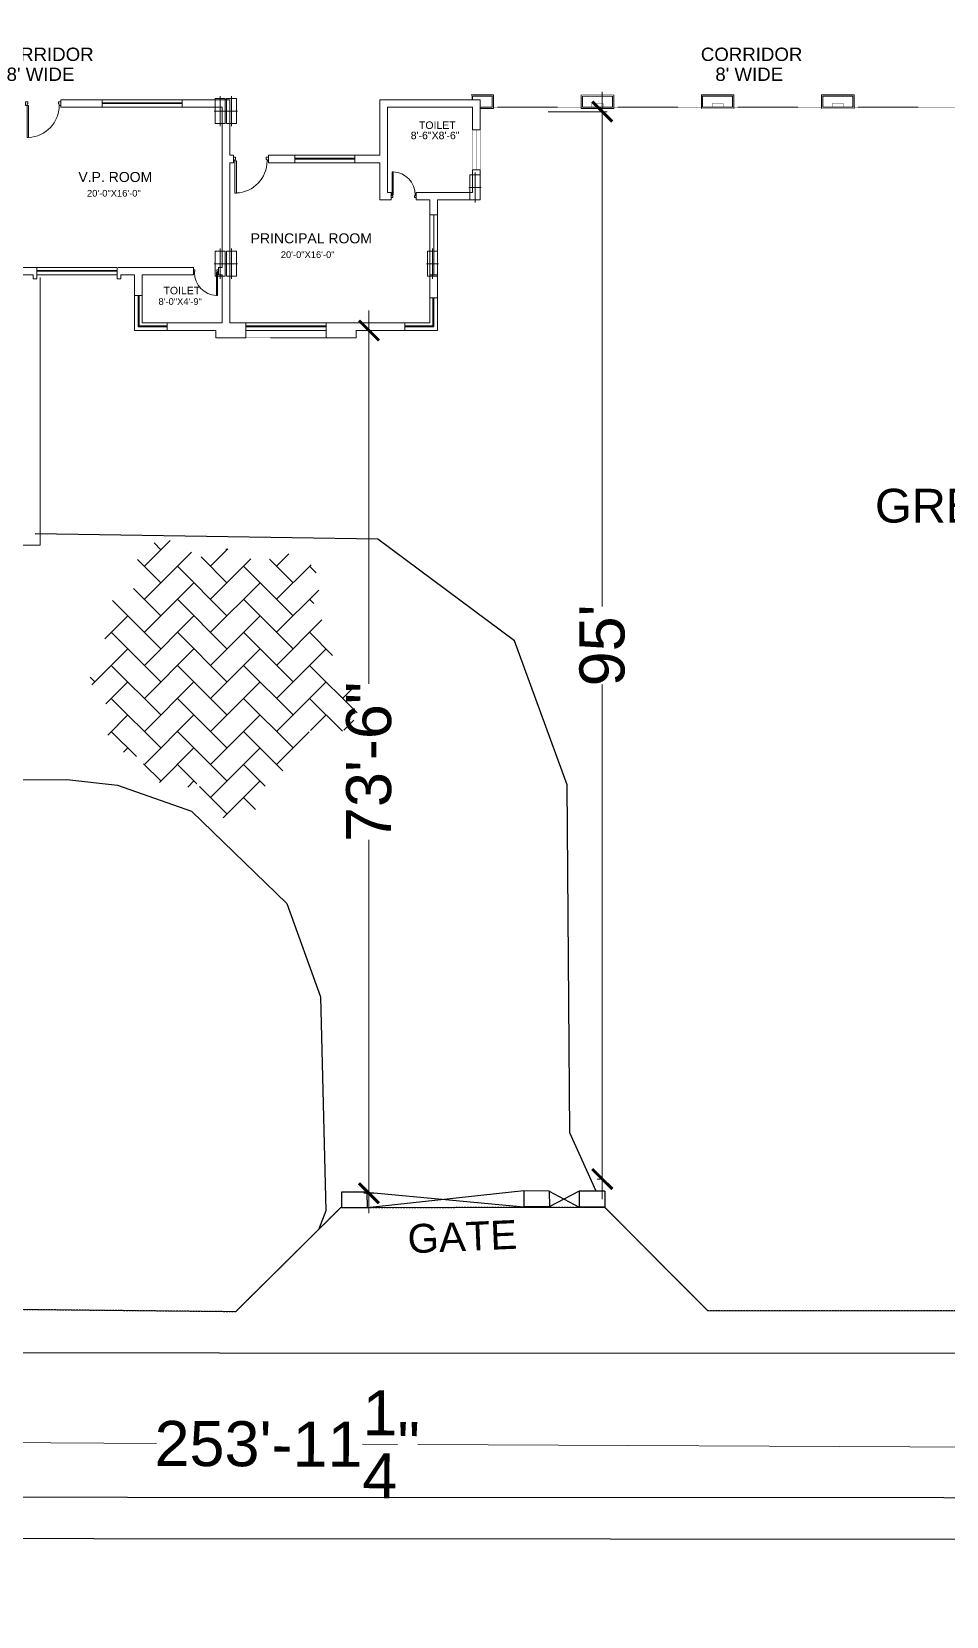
# Model space of a CAD drawing. Header units: inches. Extents: x -110725 to 51121, y 8404 to 44825.
# Drawn here: x -37152 to -36056, y 19919 to 21819 of the extents above; entities that cross this region are included whole.
import ezdxf

# ---------------------------------------------------------------- set-up
doc = ezdxf.new("R2010")
doc.units = ezdxf.units.IN
doc.header["$LTSCALE"] = 0.1
doc.header["$MEASUREMENT"] = 0
doc.linetypes.add('CENTER', pattern=[2, 1.25, -0.25, 0.25, -0.25])
doc.linetypes.add('DASHED2', pattern=[0.375, 0.25, -0.125])
doc.layers.get('0').update_dxf_attribs({"color": 1, "lineweight": 0})
doc.layers.get('Defpoints').update_dxf_attribs({"lineweight": 0})
for name, color, linetype in [('boundary', 6, 'Continuous'), ('building', 6, 'Continuous'), ('GREEN BELT', 80, 'Continuous'), ('road', 8, 'Continuous')]:
    doc.layers.add(name, color=color, linetype=linetype)
for name, color, linetype, lineweight in [('CAR', 4, 'Continuous', 0), ('Col.', 4, 'Continuous', 0), ('dim', 252, 'Continuous', 0), ('DOOR', 32, 'Continuous', 0), ('HATCH', 5, 'Continuous', 5), ('stair', 5, 'Continuous', 0), ('TEXT', 3, 'Continuous', 0), ('WALL', 7, 'Continuous', 0), ('WIN', 160, 'Continuous', 0), ('wood pergola', 22, 'DASHED2', 0)]:
    doc.layers.add(name, color=color, linetype=linetype, lineweight=lineweight)
doc.styles.add('as', font='arial.ttf')
doc.styles.add('EHSAN', font='arial.ttf', dxfattribs={"height": 54})
doc.styles.get("Standard").update_dxf_attribs({"font": 'arial.ttf'})
doc.dimstyles.new('DIM1', dxfattribs={"dimtxt": 54, "dimasz": 6, "dimexe": 6, "dimexo": 3, "dimgap": 1, "dimtad": 0, "dimzin": 0, "dimdsep": 46, "dimlunit": 4, "dimtxsty": 'EHSAN', "dimblk": 'ARCHTICK', "dimcen": 3, "dimdle": 6, "dimclrd": 4, "dimclre": 4, "dimclrt": 6, "dimadec": 0, "dimazin": 0, "dimtfac": 1, "dimtofl": 0, "dimtmove": 1, "dimatfit": 3, "dimldrblk": 'ARCHTICK', "dimfxl": 4, "dimtolj": 1, "dimtzin": 3, "dimlwd": -1, "dimlwe": -1, "dimarcsym": 0})

# ---------------------------------------------------------------- blocks, each defined once
blk = doc.blocks.new('_ArchTick')
at = {"color": 0, "linetype": 'ByBlock', "const_width": 0.15}
blk.add_lwpolyline([(-0.5, -0.5), (0.5, 0.5)], dxfattribs=at)
blk = doc.blocks.new('*D44')
at = {"layer": 'Defpoints', "color": 0, "transparency": 16777216}
for p in [(-38369.1, 20298.9, 1175.7), (-35321.8, 20285.2, 1175.7), (-38369.9, 20132.7)]:
    blk.add_point(p, dxfattribs=at)
at = {"layer": 'dim', "color": 4, "transparency": 16777216}
for p, q in [((-38369.1, 20295.9), (-38369.9, 20126.7)), ((-35321.9, 20282.2), (-35322.6, 20113)), ((-38393.9, 20132.8), (-37002.9, 20126.5)), ((-35298.6, 20118.9), (-36689.6, 20125.1))]:
    blk.add_line(p, q, dxfattribs=at)
at = {"layer": 'dim', "color": 4, "transparency": 16777216, "xscale": 24, "yscale": 24, "zscale": 24}
for p, rotation in [((-38369.9, 20132.7), 179.7429216101948), ((-35322.6, 20119), 359.7429216101948)]:
    blk.add_blockref('_ArchTick', p, dxfattribs=dict(at, rotation=rotation))
at = {"layer": 'dim', "color": 6, "transparency": 16777216, "insert": (-36846.2, 20125.8), "char_height": 54, "attachment_point": 5, "rotation": 359.7429, "style": 'EHSAN'}
blk.add_mtext('\\A1;253\'-11{\\H1.000000x;\\S1/4;}"', dxfattribs=at)
blk = doc.blocks.new('D-1')
for points in [[(1.5, 34.9), (1.5, 1.9), (3, 1.9), (3, 34.9)], [(2.2, 0.4), (2.2, -1.9), (0, -1.9), (0, 1.9), (1.5, 1.9), (1.5, 0.4)], [(33.7, 0.4), (34.5, 0.4), (34.5, 1.9), (36, 1.9), (36, -1.9), (33.7, -1.9)]]:
    blk.add_lwpolyline(points, close=True)
blk.add_arc((1.5, 1.9), 33, 0, 87.3947)
blk = doc.blocks.new('*D50')
at = {"layer": 'Defpoints', "color": 0, "transparency": 16777216}
for p in [(-36666.1, 21460.9), (-36748.2, 20426.4), (-36736.6, 20426.4, -19.4)]:
    blk.add_point(p, dxfattribs=at)
at = {"layer": 'dim', "color": 4, "transparency": 16777216}
for p, q in [((-36748.2, 21484.9), (-36748.2, 21037.2)), ((-36669.1, 21460.9), (-36754.2, 21460.9)), ((-36748.2, 20402.4), (-36748.2, 20850.1)), ((-36739.6, 20426.4), (-36754.2, 20426.4))]:
    blk.add_line(p, q, dxfattribs=at)
at = {"layer": 'dim', "color": 4, "transparency": 16777216, "xscale": 24, "yscale": 24, "zscale": 24}
for p, rotation in [((-36748.2, 21460.9), 90), ((-36748.2, 20426.4), 270)]:
    blk.add_blockref('_ArchTick', p, dxfattribs=dict(at, rotation=rotation))
at = {"layer": 'dim', "color": 6, "transparency": 16777216, "insert": (-36748.2, 20943.6), "char_height": 54, "attachment_point": 5, "rotation": 90, "style": 'EHSAN'}
blk.add_mtext('\\A1;73\'-6"', dxfattribs=at)
blk = doc.blocks.new('*D51')
at = {"layer": 'Defpoints', "color": 0, "transparency": 16777216}
for p in [(-36536.5, 21723.2), (-36468.6, 20443.4), (-36468, 20443.4, -20.6)]:
    blk.add_point(p, dxfattribs=at)
at = {"layer": 'dim', "color": 4, "transparency": 16777216}
for p, q in [((-36468.6, 21747.2), (-36468.6, 21130.1)), ((-36533.5, 21723.2), (-36462.6, 21723.2)), ((-36468.6, 20419.4), (-36468.6, 21036.5)), ((-36471, 20443.4), (-36474.6, 20443.4))]:
    blk.add_line(p, q, dxfattribs=at)
at = {"layer": 'dim', "color": 4, "transparency": 16777216, "xscale": 24, "yscale": 24, "zscale": 24}
for p, rotation in [((-36468.6, 21723.2), 90), ((-36468.6, 20443.4), 270)]:
    blk.add_blockref('_ArchTick', p, dxfattribs=dict(at, rotation=rotation))
at = {"layer": 'dim', "color": 6, "transparency": 16777216, "insert": (-36468.6, 21083.3), "char_height": 54, "attachment_point": 5, "rotation": 90, "style": 'EHSAN'}
blk.add_mtext("\\A1;95'", dxfattribs=at)
blk = doc.blocks.new('44')
at = {"layer": 'Col.', "linetype": 'Continuous'}
blk.add_lwpolyline([(-24729.4, 37327.3), (-24729.4, 37339.3), (-24759.4, 37339.3), (-24759.4, 37327.3)], close=True, dxfattribs=at)
at = {"layer": 'dim', "linetype": 'Continuous'}
for p, q in [((-24744.4, 37340.5), (-24744.4, 37326.1)), ((-24762.4, 37333.3), (-24726.4, 37333.3))]:
    blk.add_line(p, q, dxfattribs=at)

msp = doc.modelspace()

# ---------------------------------------------------------------- hatches: boundary and pattern name
at = {"layer": 'HATCH'}
h = msp.add_hatch(dxfattribs=at)
h.set_pattern_fill('AR-HBONE', color=251, scale=7)
h.set_pattern_definition([(45, (-32.85, 32.81), (3e-15, 39.59798), [84, -28]), (135, (-13.05, 52.61), (3e-15, 39.59798), [84, -28])])
edge = h.paths.add_edge_path()
edge.add_arc((-36836.93873, 21080.85288), 46.23757, 321.43452144, 431.43452134)
edge.add_arc((-36846.5196, 21154.51345), 38.47577, 309.17031682, 509.43681154)
edge.add_arc((-36920.78444, 21152.9625), 46.23757, 27.17260702, 137.17260692)
edge.add_arc((-36990.40902, 21171.35578), 38.01942, 20.0565317, 210.02676781)
edge.add_arc((-37020.97801, 21106.15277), 46.23757, 92.91069259, 202.91069249)
edge.add_arc((-37036.53427, 21050.64149), 46.23757, 125.77973538, 235.77973528)
edge.add_arc((-37019.47305, 20995.57413), 46.23757, 158.64877817, 268.64877807)
edge.add_arc((-36975.25692, 20958.5818), 46.23757, 191.51782095, 301.51782086)
edge.add_arc((-36911.90401, 20914.37486), 39.47334, 173.02945644, 385.74427095)
edge.add_arc((-36866.14887, 20976.61882), 46.23757, 257.25590653, 367.25590643)
edge.add_arc((-36798.6094, 21013.90172), 38.18832, 235.42339105, 453.26703682)

# ---------------------------------------------------------------- linework, layer by layer
at = {"layer": 'boundary', "linetype": 'CENTER', "elevation": -26.09038}
msp.add_lwpolyline([(-34038.56774, 20478.20914), (-35327.5649, 20479.40266), (-35321.84784, 20285.19908), (-36342.0591, 20285.46756), (-36465.5925, 20409.49329), (-36782.43128, 20408.8178), (-36782.43128, 20408.8178), (-36908.03453, 20284.255), (-38369.10536, 20298.8718), (-38398.9743, 20406.68863), (-38714.92351, 20404.02947), (-38714.92351, 20404.02947), (-38841.29334, 20283.33), (-41648.30157, 20306.54046), (-41706.50867, 20691.55207), (-41710.86638, 20787.09078), (-39546.06335, 24214.83069)], dxfattribs=at)
at = {"layer": 'building', "linetype": 'Continuous'}
for points, elevation in [([(-34691.76671, 20478.81395), (-35327.5649, 20479.40266), (-35321.84784, 20285.19908), (-36342.0591, 20285.46756), (-36465.5925, 20409.49329), (-36782.43128, 20408.8178), (-36782.43128, 20408.8178), (-36908.03453, 20284.255), (-38369.10536, 20298.8718), (-38398.9743, 20406.68863), (-38714.92351, 20404.02947), (-38714.92351, 20404.02947), (-38841.29334, 20283.33), (-41648.30157, 20306.54046)], 1.07221), ([(-36750.54294, 20427.64708), (-36781.23162, 20427.72961)], 7.74372), ([(-36781.23162, 20427.72961), (-36781.23162, 20427.72961), (-36781.1913, 20408.82044)], 7.74372), ([(-36750.54294, 20427.64708), (-36750.50294, 20408.88587)], 7.74372), ([(-36750.54294, 20427.64708), (-36562.69414, 20410.1919)], 7.74372), ([(-36562.73446, 20429.10107), (-36750.50294, 20408.88587)], 6.90978), ([(-36532.04578, 20429.01854), (-36562.73446, 20429.10107)], 6.90978), ([(-36562.73446, 20429.10107), (-36562.73446, 20429.10107), (-36562.69414, 20410.1919)], 6.90978), ([(-36496.26973, 20428.79191), (-36532.0964, 20410.19541)], 6.55238), ([(-36532.04578, 20429.01854), (-36532.00578, 20410.25733)], 6.90978), ([(-36532.04578, 20429.01854), (-36496.22942, 20409.88274)], 6.90978), ([(-36465.58105, 20428.70938), (-36496.26973, 20428.79191)], 6.55238), ([(-36496.26973, 20428.79191), (-36496.26973, 20428.79191), (-36496.22942, 20409.88274)], 6.55238), ([(-36465.58105, 20428.70938), (-36465.54106, 20409.94816)], 6.55238), ([(-36750.59356, 20408.82395), (-36781.28224, 20408.90648)], 7.74372), ([(-36532.0964, 20410.19541), (-36562.78508, 20410.27794)], 6.90978), ([(-36465.63168, 20409.88624), (-36496.32035, 20409.96878)], 6.55238)]:
    msp.add_lwpolyline(points, dxfattribs=dict(at, elevation=elevation))
at = {"layer": 'CAR', "linetype": 'Continuous'}
msp.add_circle((-33960.35096, 21924.4645, 27.16259), 11425.94255, dxfattribs=at)
at = {"layer": 'GREEN BELT', "linetype": 'Continuous'}
for points, elevation in [([(-36475.76513, 20428.73676), (-36507.32702, 20498.68089), (-36510.79742, 20915.90191), (-36573.80037, 21088.55853), (-36737.67794, 21210.50475), (-37148.16511, 21217.05164), (-37148.16511, 21217.05164)], 8.10112), ([(-38095.74242, 20920.08666), (-37110.12247, 20922.57232), (-37049.64883, 20915.51964), (-36960.81262, 20884.374), (-36846.50804, 20773.93953), (-36806.30418, 20661.93534), (-36799.98909, 20405.32287), (-36808.80477, 20382.66278)], 5.2419)]:
    msp.add_lwpolyline(points, dxfattribs=dict(at, elevation=elevation))
at = {"layer": 'road', "linetype": 'Continuous'}
for points, elevation in [([(-41911.18679, 20237.24667), (-27957.06204, 20231.50136), (-27969.98026, 20463.11896)], -5.95671), ([(-43883.48877, 20064.86769), (-27257.44979, 20058.02228), (-26966.64816, 20058.33929)], -8.69679), ([(-26874.03088, 20005.33655), (-27176.46129, 20005.60601), (-43885.30359, 20016.35916)], 4.05056)]:
    msp.add_lwpolyline(points, dxfattribs=dict(at, elevation=elevation))
at = {"layer": 'stair'}
for p, q in [((-37142.07807, 21524.45053), (-37142.07807, 21203.45053)), ((-37142.07807, 21524.45053), (-37142.07807, 21203.45053)), ((-37142.07807, 21203.45053), (-37882.57807, 21203.45053))]:
    msp.add_line(p, q, dxfattribs=at)
at = {"layer": 'WALL'}
for p, q in [((-37117.57807, 21728.45053), (-37117.57807, 21737.45053)), ((-37117.57807, 21737.45053), (-37068.07807, 21737.45053)), ((-37068.07807, 21737.45053), (-37068.07807, 21728.45053)), ((-36972.07807, 21737.45053), (-36972.07807, 21728.45053)), ((-36972.07807, 21737.45053), (-36915.07807, 21737.45053)), ((-36915.07807, 21670.89746), (-36915.07807, 21737.45053)), ((-36735.07807, 21737.45053), (-36615.07807, 21737.45053)), ((-36735.07807, 21670.89746), (-36735.07807, 21737.45053)), ((-36615.07807, 21701.45053), (-36615.07807, 21737.45053)), ((-37117.57807, 21728.45053), (-37068.07807, 21728.45053)), ((-36972.07807, 21728.45053), (-36924.07807, 21728.45053)), ((-36924.07807, 21536.45053), (-36924.07807, 21728.45053)), ((-36726.07807, 21728.45053), (-36624.07807, 21728.45053)), ((-36726.07807, 21626.45053), (-36726.07807, 21728.45053)), ((-36624.07807, 21701.45053), (-36624.07807, 21728.45053)), ((-36624.07807, 21701.45053), (-36615.07807, 21701.45053)), ((-36915.07807, 21670.89746), (-36910.57807, 21670.89746)), ((-36915.07807, 21469.89746), (-36915.07807, 21661.89746)), ((-36915.07807, 21642.95053), (-36915.07807, 21661.89746)), ((-36915.07807, 21661.89746), (-36910.57807, 21661.89746)), ((-36910.57807, 21661.89746), (-36910.57807, 21670.89746)), ((-36868.57807, 21661.89746), (-36868.57807, 21670.89746)), ((-36868.57807, 21670.89746), (-36837.07807, 21670.89746)), ((-36868.57807, 21661.89746), (-36837.07807, 21661.89746)), ((-36837.07807, 21670.89746), (-36837.07807, 21661.89746)), ((-36765.07807, 21670.89746), (-36765.07807, 21661.89746)), ((-36765.07807, 21670.89746), (-36735.07807, 21670.89746)), ((-36765.07807, 21661.89746), (-36735.07807, 21661.89746)), ((-36735.07807, 21617.45053), (-36735.07807, 21661.89746)), ((-36624.07807, 21626.45053), (-36624.07807, 21653.45053)), ((-36624.07807, 21653.45053), (-36615.07807, 21653.45053)), ((-36615.07807, 21617.45053), (-36615.07807, 21653.45053)), ((-36726.07807, 21626.45053), (-36721.57807, 21626.45053)), ((-36721.57807, 21617.45053), (-36721.57807, 21626.45053)), ((-36691.57807, 21617.45053), (-36691.57807, 21626.45053)), ((-36691.57807, 21626.45053), (-36624.07807, 21626.45053)), ((-36735.07807, 21617.45053), (-36721.57807, 21617.45053)), ((-36691.57807, 21617.45053), (-36675.07807, 21617.45053)), ((-36675.07807, 21599.56227), (-36675.07807, 21617.45053)), ((-36666.07807, 21617.45053), (-36615.07807, 21617.45053)), ((-36666.07807, 21599.56227), (-36666.07807, 21617.45053)), ((-36675.07807, 21599.56227), (-36666.07807, 21599.56227)), ((-37206.07807, 21527.45053), (-37150.57807, 21527.45053)), ((-37164.07807, 21536.45053), (-37144.57807, 21536.45053)), ((-37150.57807, 21527.45053), (-37150.57807, 21522.95053)), ((-37146.07807, 21536.45053), (-37146.07807, 21522.95053)), ((-37050.07807, 21536.45053), (-37050.07807, 21522.95053)), ((-37048.57807, 21536.45053), (-36958.57807, 21536.45053)), ((-37045.57807, 21527.45053), (-37029.07807, 21527.45053)), ((-37045.57807, 21527.45053), (-37045.57807, 21522.95053)), ((-37029.07807, 21502.89746), (-37029.07807, 21527.45053)), ((-37020.07807, 21527.45053), (-36958.57807, 21527.45053)), ((-37020.07807, 21502.89746), (-37020.07807, 21527.45053)), ((-36958.57807, 21527.45053), (-36958.57807, 21536.45053)), ((-36928.57807, 21527.45053), (-36928.57807, 21536.45053)), ((-36928.57807, 21536.45053), (-36924.07807, 21536.45053)), ((-36928.57807, 21527.45053), (-36924.07807, 21527.45053)), ((-36924.07807, 21469.89746), (-36924.07807, 21527.45053)), ((-36675.07807, 21499.89746), (-36675.07807, 21527.56227)), ((-36675.07807, 21527.56227), (-36666.07807, 21527.56227)), ((-36666.07807, 21499.89746), (-36666.07807, 21527.56227)), ((-37150.57807, 21522.95053), (-37146.07807, 21522.95053)), ((-37050.07807, 21522.95053), (-37045.57807, 21522.95053)), ((-37020.07807, 21502.89746), (-37029.07807, 21502.89746)), ((-36675.07807, 21499.89746), (-36666.07807, 21499.89746)), ((-36990.07807, 21469.89746), (-36924.07807, 21469.89746)), ((-36990.07807, 21460.89746), (-36990.07807, 21469.89746)), ((-36915.07807, 21469.89746), (-36895.57807, 21469.89746)), ((-36915.07807, 21469.89746), (-36895.57807, 21469.89746)), ((-36895.57807, 21469.89746), (-36895.57807, 21451.89746)), ((-36799.57807, 21469.89746), (-36705.07807, 21469.89746)), ((-36799.57807, 21469.89746), (-36799.57807, 21451.89746)), ((-36705.07807, 21460.89746), (-36705.07807, 21469.89746)), ((-36990.07807, 21460.89746), (-36931.57807, 21460.89746)), ((-36931.57807, 21460.89746), (-36931.57807, 21451.89746)), ((-36931.57807, 21451.89746), (-36895.57807, 21451.89746)), ((-36799.57807, 21451.89746), (-36763.57807, 21451.89746)), ((-36763.57807, 21460.89746), (-36705.07807, 21460.89746)), ((-36763.57807, 21460.89746), (-36763.57807, 21451.89746))]:
    msp.add_line(p, q, dxfattribs=at)
at = {"layer": 'WALL', "elevation": 27.16259}
msp.add_lwpolyline([(-36624.07807, 21737.45053), (-36624.07807, 21741.95053), (-36600.35573, 21741.95053), (-36600.35573, 21728.45053), (-36615.07807, 21728.45053)], dxfattribs=at)
for points in [[(-36492.35573, 21728.45053), (-36492.35573, 21741.95053), (-36456.35573, 21741.95053), (-36456.35573, 21728.45053)], [(-36312.35573, 21728.45053), (-36312.35573, 21741.95053), (-36348.35573, 21741.95053), (-36348.35573, 21728.45053)], [(-36168.35573, 21728.45053), (-36168.35573, 21741.95053), (-36204.35573, 21741.95053), (-36204.35573, 21728.45053)]]:
    msp.add_lwpolyline(points, close=True, dxfattribs=at)
at = {"layer": 'WIN'}
for p, q in [((-36972.07807, 21737.45053), (-37068.07807, 21737.45053)), ((-36972.07807, 21733.95053), (-37068.07807, 21733.95053)), ((-36972.07807, 21732.95053), (-37068.07807, 21732.95053)), ((-36972.07807, 21728.45053), (-37068.07807, 21728.45053)), ((-36765.07807, 21670.89746), (-36837.07807, 21670.89746)), ((-36765.07807, 21667.39746), (-36837.07807, 21667.39746)), ((-36765.07807, 21666.39746), (-36837.07807, 21666.39746)), ((-36765.07807, 21661.89746), (-36837.07807, 21661.89746)), ((-36675.07807, 21599.56227), (-36675.07807, 21527.56227)), ((-36670.57807, 21599.56227), (-36670.57807, 21527.56227)), ((-36666.07807, 21599.56227), (-36666.07807, 21527.56227)), ((-37146.07807, 21536.45053), (-37050.07807, 21536.45053)), ((-37146.07807, 21532.95053), (-37050.07807, 21532.95053)), ((-37146.07807, 21531.95053), (-37050.07807, 21531.95053)), ((-37146.07807, 21527.45053), (-37050.07807, 21527.45053)), ((-37029.07807, 21502.89746), (-37029.07807, 21460.89746)), ((-37024.57807, 21502.89746), (-37024.57807, 21465.39746)), ((-37023.57807, 21502.89746), (-37023.57807, 21466.39746)), ((-37020.07807, 21502.89746), (-37020.07807, 21469.89746)), ((-36675.07807, 21499.89746), (-36675.07807, 21469.89746)), ((-36671.57807, 21499.89746), (-36671.57807, 21466.39746)), ((-36670.57807, 21499.89746), (-36670.57807, 21465.39746)), ((-36666.07807, 21499.89746), (-36666.07807, 21460.89746)), ((-37020.07807, 21469.89746), (-36990.07807, 21469.89746)), ((-36799.57807, 21469.89746), (-36895.57807, 21469.89746)), ((-36675.07807, 21469.89746), (-36705.07807, 21469.89746)), ((-37029.07807, 21460.89746), (-36990.07807, 21460.89746)), ((-37024.57807, 21465.39746), (-36990.07807, 21465.39746)), ((-37023.57807, 21466.39746), (-36990.07807, 21466.39746)), ((-36799.57807, 21466.39746), (-36895.57807, 21466.39746)), ((-36799.57807, 21465.39746), (-36895.57807, 21465.39746)), ((-36799.57807, 21460.89746), (-36895.57807, 21460.89746)), ((-36671.57807, 21466.39746), (-36705.07807, 21466.39746)), ((-36670.57807, 21465.39746), (-36705.07807, 21465.39746)), ((-36666.07807, 21460.89746), (-36705.07807, 21460.89746))]:
    msp.add_line(p, q, dxfattribs=at)
at = {"layer": 'WIN', "linetype": 'DASHED2'}
for p, q in [((-36481.10573, 21728.45053), (-36481.10573, 21732.95053)), ((-36481.10573, 21732.95053), (-36467.60573, 21732.95053)), ((-36467.60573, 21728.45053), (-36467.60573, 21732.95053)), ((-36337.10573, 21728.45053), (-36337.10573, 21732.95053)), ((-36323.60573, 21732.95053), (-36337.10573, 21732.95053)), ((-36323.60573, 21728.45053), (-36323.60573, 21732.95053)), ((-36193.10573, 21728.45053), (-36193.10573, 21732.95053)), ((-36179.60573, 21732.95053), (-36193.10573, 21732.95053)), ((-36179.60573, 21728.45053), (-36179.60573, 21732.95053)), ((-36624.07807, 21701.45053), (-36624.07807, 21653.45053)), ((-36619.57807, 21701.45053), (-36619.57807, 21653.45053)), ((-36615.07807, 21701.45053), (-36615.07807, 21653.45053)), ((-36615.07807, 21701.45053), (-36615.07807, 21653.45053))]:
    msp.add_line(p, q, dxfattribs=at)
at = {"layer": 'WIN', "linetype": 'DASHED2', "elevation": 27.16259}
for points in [[(-36625.57807, 21737.45053), (-36625.57807, 21743.45053), (-36598.85573, 21743.45053), (-36598.85573, 21726.95053), (-36615.07807, 21726.95053)], [(-36598.85573, 21728.45053), (-36493.85573, 21728.45053)], [(-36454.85573, 21728.45053), (-36349.85573, 21728.45053)], [(-36310.85573, 21728.45053), (-36205.85573, 21728.45053)], [(-36166.85573, 21728.45053), (-36008.45088, 21728.45053)]]:
    msp.add_lwpolyline(points, dxfattribs=at)
for points in [[(-36493.85573, 21726.95053), (-36493.85573, 21743.45053), (-36454.85573, 21743.45053), (-36454.85573, 21726.95053)], [(-36310.85573, 21726.95053), (-36310.85573, 21743.45053), (-36349.85573, 21743.45053), (-36349.85573, 21726.95053)], [(-36166.85573, 21726.95053), (-36166.85573, 21743.45053), (-36205.85573, 21743.45053), (-36205.85573, 21726.95053)]]:
    msp.add_lwpolyline(points, close=True, dxfattribs=at)
at = {"layer": 'wood pergola'}
msp.add_line((-36799.57807, 21451.89746), (-36895.57807, 21451.89746), dxfattribs=at)

# ---------------------------------------------------------------- block references
at = {"layer": 'Col.', "linetype": 'Continuous', "xscale": -1, "rotation": 270}
for p in [(-74259.65997, 46468.36998, 27.16259), (-73954.40997, 46376.86998, 27.16259), (-74259.65997, 46285.36998, 27.16259)]:
    msp.add_blockref('44', p, dxfattribs=at)
at = {"layer": 'Col.', "linetype": 'Continuous', "rotation": 90}
for p in [(420.50383, 46468.36998, 27.16259), (420.50383, 46285.36998, 27.16259), (661.25383, 46285.36998, 27.16259)]:
    msp.add_blockref('44', p, dxfattribs=at)
at = {"layer": 'DOOR', "rotation": 180}
for p, xscale, yscale, zscale in [((-37159.57807, 21732.95053, 27.16259), -1.166666666666665, 1.166666666661208, 1.166666666661783), ((-36910.57807, 21666.39746, 27.16259), -1.166666666666666, 1.166666666661209, 1.166666666661779), ((-36928.57807, 21531.95053, 27.16259), 0.833333333333333, 0.833333333333333, 0.833333333333333)]:
    msp.add_blockref('D-1', p, dxfattribs=dict(at, xscale=xscale, yscale=yscale, zscale=zscale))
at = {"layer": 'DOOR', "xscale": 0.833333333333333, "yscale": 0.833333333333333, "zscale": 0.833333333333333}
msp.add_blockref('D-1', (-36721.57807, 21621.95053, 27.16259), dxfattribs=at)

# ---------------------------------------------------------------- texts
at = {"layer": 'TEXT', "style": 'as'}
for s, height, p in [('CORRIDOR', 16, (-37199.77546, 21784.02409)), ('CORRIDOR', 16, (-36350.47444, 21784.02409)), ("8' WIDE", 16, (-37182.41538, 21760.06749)), ("8' WIDE", 16, (-36333.11436, 21760.06749)), ('8\'-6"X8\'-6"', 9, (-36698.13989, 21690.2112)), ('TOILET', 9, (-36688.26002, 21702.54038)), ('V.P. ROOM', 12, (-37096.38905, 21638.90487)), ('20\'-0"X16\'-0"', 8, (-37086.0774, 21621.41881)), ('PRINCIPAL ROOM', 12, (-36889.94511, 21565.36632)), ('20\'-0"X16\'-0"', 8, (-36853.7905, 21547.8199)), ('TOILET', 9, (-36994.39087, 21504.22935)), ('8\'-0"X4\'-9"', 8, (-37000.37457, 21491.53657)), ('GREEN/ LAWN', 40.5, (-36141.76258, 21230.54072))]:
    msp.add_text(s, height=height, dxfattribs=at).set_placement(p)
at = {"layer": 'TEXT', "color": 7, "linetype": 'Continuous', "lineweight": 25}
msp.add_text('GATE', height=34.545026, rotation=2.43860832, dxfattribs=at).set_placement((-36701.25505, 20354.34701))

# ---------------------------------------------------------------- dimensions: what is measured, and where the dimension line sits
at = {"layer": 'dim'}
for base, p1, p2, text, picture, middle in [((-36468.6045, 20443.44393, 27.16259), (-36536.47525, 21723.15711, 27.16259), (-36468.0422, 20443.44393, 6.55238), "95'", '*D51', (-36468.6045, 21083.30052, 27.16259)), ((-36748.1884, 20426.35173, 27.16259), (-36666.07807, 21460.89746, 27.16259), (-36736.60267, 20426.35173, 7.74372), '73\'-6"', '*D50', (-36748.1884, 20943.6246, 27.16259))]:
    dim = msp.add_linear_dim(base=base, p1=p1, p2=p2, angle=90, text=text, dimstyle='DIM1', override={"dimtxt": 36, "dimasz": 24, "dimdle": 24}, dxfattribs=at)
    dim.commit()
    dim.dimension.update_dxf_attribs({"geometry": picture, "text_midpoint": middle})
dim = msp.add_aligned_dim(p1=(-35321.84784, 20285.19908, 1.07221), p2=(-38369.10536, 20298.8718, 1.07221), distance=166.22088, dimstyle='DIM1', override={"dimtxt": 36, "dimasz": 24, "dimdle": 24}, dxfattribs=at)
dim.commit()
dim.dimension.update_dxf_attribs({"geometry": '*D44', "text_midpoint": (-36846.22241, 20125.81623, -1174.66297)})

doc.saveas('drawing.dxf')
